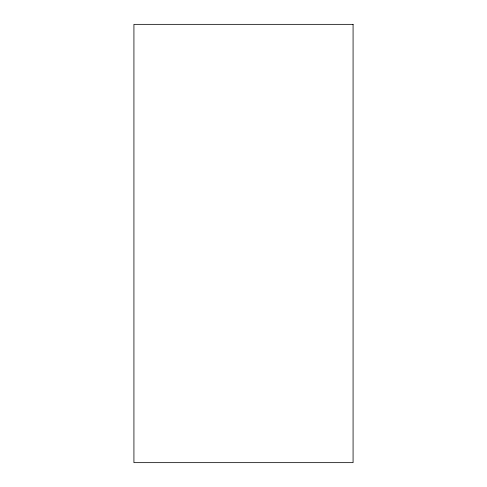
<?xml version="1.0" encoding="UTF-8"?>
<svg xmlns="http://www.w3.org/2000/svg" width="487" height="487" viewBox="0 0 487 487"><rect width="100%" height="100%" fill="white"/><g stroke="black" fill="none" stroke-linecap="round" stroke-linejoin="round"><path stroke-width="0.73" d="M353.075 24.35L133.925 24.35L133.925 462.65L353.075 462.65L353.075 24.35"/></g></svg>
